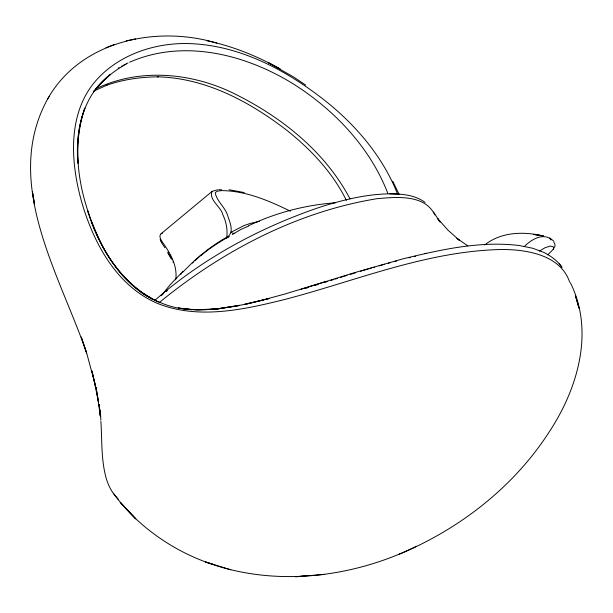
<?xml version="1.0" encoding="UTF-8"?>
<svg xmlns="http://www.w3.org/2000/svg" width="613" height="613" viewBox="0 0 613 613"><rect width="100%" height="100%" fill="white"/><g stroke="black" fill="none" stroke-linecap="round" stroke-linejoin="round"><path stroke-width="0.92" d="M195.011 260.709C204.842 251.192 215.998 243.047 228.151 236.526C234.281 231.093 229.607 221.921 227.661 215.508C225.193 207.24 216.81 201.286 215.24 192.934C216.381 190.842 219.339 190.904 221.385 190.612C245.729 190.72 268.938 200.681 290.447 211.232M175.816 279.221C177.456 265.437 170.284 252.985 162.468 242.296C161.188 239.982 158.353 236.258 160.974 233.844L212.167 191.348L217.554 189.8M175.295 279.812L175.617 279.053M553.823 242.242L554.788 243.859L555.049 246.089L553.232 249.345L553.6 247.798L553.102 246.656L550.037 246.089L544.773 247.851L539.517 251.123M216.757 43.056C156.461 25.033 80.464 40.742 47.737 98.793C1.839 182.291 59.53 273.988 86.694 353.195L81.245 336.981L87.031 354.375L95.613 386.297L91.996 370.934L98.609 402.389L96.042 387.201L100.478 416.71L99.183 404.465M47.737 98.793L49.362 96.333M162.154 294.516L170.613 284.248L182.843 271.482M553.148 249.445L547.715 254.885M180.85 274.203L181.578 273.429M182.306 272.655L191.8 263.146L201.478 254.556M524.184 246.656C530.391 240.442 540.467 233.653 549.355 238.02M192.413 263.092L193.279 262.295M154.76 300.416C203.11 258.073 260.893 226.971 321.702 206.604C343.763 199.731 366.543 194.129 389.768 193.838C401.959 193.815 415.032 194.942 425.154 202.443M161.211 295.734L163.004 294.186M159.058 302.738C221.622 251.368 296.631 211.791 377.072 198.681C396.213 197.026 424.824 194.068 434.801 214.887M212.083 191.417C208.451 199.861 221.4 207.018 222.933 214.979C226.366 221.975 227.691 230.051 226.733 237.744C217.99 243.062 208.818 248.725 201.148 255.406M166.085 291.596L167.349 290.562M160.974 233.844L162.652 232.955M484.661 245.001C501.158 231.699 523.908 231.323 543.631 236.013L533.846 234.48L539.471 235.346M226.212 238.35L227.898 237.4M248.38 226.174L241.009 229.385L234.12 233.438M233.553 233.814L232.388 234.572M229.377 236.503L227.936 237.377M118.232 68.081L119.014 67.614M126.339 64.028C113.62 70.924 102.21 80.41 93.528 92.027L98.095 86.333L110.049 74.679C83.054 95.122 74.909 131.075 78.035 163.28C76.717 144.614 78.257 125.657 84.87 108.034C69.024 154.292 81.644 205.531 103.436 247.851C115.911 270.685 134.086 291.39 158.307 301.964M93.329 91.268L106.991 85.138L106.578 85.299C123.121 79.429 140.683 77.016 158.192 76.84L157.564 76.832C205.807 77.958 250.135 101.896 287.482 130.83C311.297 149.932 332.813 172.782 346.368 200.39M121.389 66.273L122.194 65.836M123.811 64.993L125.45 64.181M95.682 88.893C139.166 67.752 191.517 72.541 234.151 93.59C281.306 116.907 325.227 151.61 350.038 198.919M126.278 63.775L127.941 62.993M248.434 225.799C275.697 212.719 305.481 204.941 335.64 202.78M100.892 421.33C102.149 440.463 100.984 460.041 106.31 478.653C107.635 483.006 109.421 487.22 111.819 491.097C128.025 514.376 150.055 533.249 174.536 547.409C248.441 589.66 341.947 583.139 416.587 546.244M398.856 554.367C459.681 529.065 514.299 486.714 549.892 430.878C577.875 387.998 594.549 331.166 570.374 282.746M129.619 62.227C182.774 38.826 244.028 53.913 291.849 83.016C333.556 108.968 369.9 146.944 387.768 193.233M114.217 44.565L105.919 47.722M315.534 285.252L317.986 284.478M325.311 282.179L327.748 281.413M330.989 280.394L333.411 279.635M335.02 279.13L337.434 278.379M301.06 289.267L353.356 273L402.956 258.847C440.839 249.667 480.063 240.733 519.265 245.522L532.774 248.265L543.992 252.464C550.987 256.065 557.485 260.755 562.014 267.291L559.263 263.858M305.688 288.332L308.155 287.566M340.652 277.375L343.855 276.379M344.652 276.134L347.042 275.398M325.35 281.712L285.367 293.88L258.203 301.274L244.503 304.492L269.253 298.485L241.851 304.929L214.274 309.304L239.039 305.558C220.956 308.883 202.466 311.075 184.092 308.975L197.67 309.864L222.381 308.377C207.73 310.101 192.896 310.255 178.291 307.971L191.884 309.695C138.3 307.596 101.643 258.579 87.728 210.872L88.793 213.929M350.23 274.417L353.402 273.444M354.191 273.199L355.778 272.724M360.505 271.291L362.076 270.816M362.858 270.586L365.992 269.651M366.766 269.421L368.329 268.961M369.11 268.732L371.44 268.05M372.988 267.597L374.535 267.145M379.156 265.82L380.688 265.383M381.455 265.168L384.504 264.31M388.297 263.261L389.814 262.847M395.079 261.429L396.573 261.031M234.151 233.323L232.542 233.239L231.17 232.212L243.782 225.661L250.204 223.461L259.314 221.362M409.124 257.835L410.58 257.475M414.204 256.609L415.637 256.272M135.642 38.88L126.224 40.856M424.893 253.552L426.296 253.276M324.43 574.419L295.443 576.749L305.374 575.967M218.642 189.731L221.63 189.716M389.768 193.838L398.917 194.053M229.132 189.731L244.196 192.559M207.117 40.803C232.779 46.197 257.353 56.135 280.156 68.993L268.609 62.817L293.305 76.801L305.726 85.1M230.741 569.829L205.439 561.952L213.378 564.435M141.189 292.378L152.706 299.297L143.94 294.025M467.78 245.867L456.915 238.311L459.643 240.595M146.568 295.872C119.849 279.091 102.785 251.008 91.674 222.151M549.838 237.951L553.991 241.369M459.543 240.411L448.149 230.35L437.812 218.718L440.126 222.151M549.746 238.342L550.949 240.012M118.37 499.273L113.267 493.289M164.974 247.844L163.058 244.978M433.506 212.021L439.544 221.224M162.683 244.403L161.771 242.963M167.809 252.15L168.353 253.016M169.173 254.372L169.954 255.721M161.602 242.671L161.104 241.798M167.893 253.031L170.874 258.311M170.337 256.403L170.705 257.085M171.065 257.759L171.41 258.441M160.905 241.415L160.514 240.587M392.749 181.226L399.178 194.543M171.747 259.123L172.069 259.797M172.958 261.828L173.226 262.502M397.76 194.612C383.93 158.89 358.766 128.5 329.51 104.233C288.325 70.84 238.143 43.408 183.8 43.515C152.193 43.891 119.719 55.139 97.781 78.533C66.373 112.148 70.357 163.947 82.563 204.972C94.678 245.031 117.558 286.57 157.893 303.581C198.926 319.848 244.357 309.534 285.551 299.267C355.54 280.915 424.319 252.081 497.495 249.606C523.211 248.794 560.159 253.575 569.707 282.225M160.292 239.982L160.169 239.376M575.362 295.366L578.994 308.209L575.845 297.044M32.727 193.386L34.481 204.121L32.435 191.547M99.145 404.427L100.172 415.553M100.831 420.135L100.639 415.254M100.455 410.212L100.509 411.484M135.703 518.813L120.301 502.346L135.703 518.813"/></g></svg>
